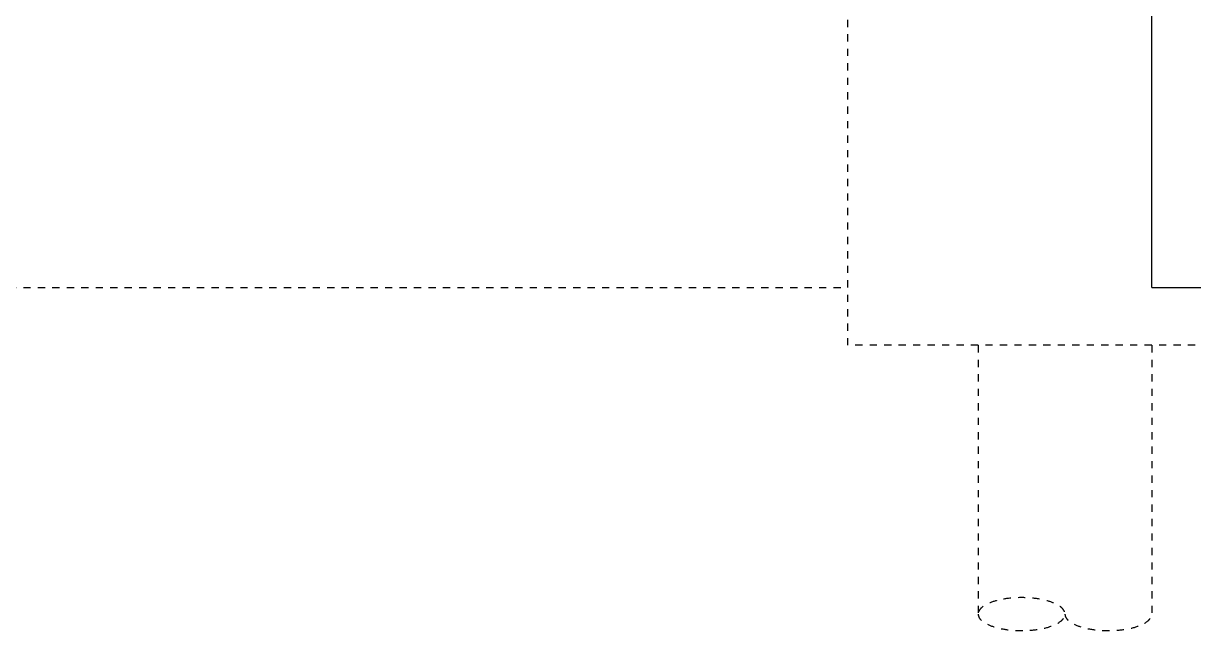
# Model space of a CAD drawing. Header units: millimetres. Extents: x -32710 to 654186, y -254124 to 420220.
# Drawn here: x 268450 to 272495, y 380614 to 382713 of the extents above; entities that cross this region are included whole.
import ezdxf

# ---------------------------------------------------------------- set-up
doc = ezdxf.new("R2010")
doc.units = ezdxf.units.MM
doc.header["$LTSCALE"] = 1000
doc.linetypes.add('TPH12-SEC-@E$0$DOTK1', pattern=[0.1, 0.05, -0.05])
doc.layers.add('TPH12-SEC-@E$0$KABE1', color=252, linetype='Continuous')
doc.layers.add('TPH12-SEC-@E$0$SUGATAD', color=252, linetype='TPH12-SEC-@E$0$DOTK1')

# ---------------------------------------------------------------- blocks, each defined once
blk = doc.blocks.new('TPH12-SEC-@E')
at = {"layer": 'TPH12-SEC-@E$0$KABE1'}
for q in [(272350, 383000), (273100, 381800)]:
    blk.add_line((272350, 381800), q, dxfattribs=at)
at = {"layer": 'TPH12-SEC-@E$0$SUGATAD', "ltscale": 0.5}
for p, q in [((265150, 381800), (271300, 381800)), ((271750, 381600), (271750, 380671)), ((272350, 381600), (272350, 380671))]:
    blk.add_line(p, q, dxfattribs=at)
blk.add_lwpolyline([(273100, 383000), (274300, 383000), (274300, 381600), (271300, 381600), (271300, 383000), (272350, 383000)], dxfattribs=at)
at = {"layer": 'TPH12-SEC-@E$0$SUGATAD', "ltscale": 0.5, "extrusion": (0, 0, -1)}
blk.add_ellipse((271900, 380671), major_axis=(-150, 0), ratio=0.379792, dxfattribs=at)
at = {"layer": 'TPH12-SEC-@E$0$SUGATAD', "ltscale": 0.5}
blk.add_ellipse((272200, 380671), major_axis=(150, 0), ratio=0.379792, start_param=3.141593, end_param=6.283185, dxfattribs=at)

msp = doc.modelspace()

# ---------------------------------------------------------------- block references
msp.add_blockref('TPH12-SEC-@E', (0, 0))

doc.saveas('drawing.dxf')
